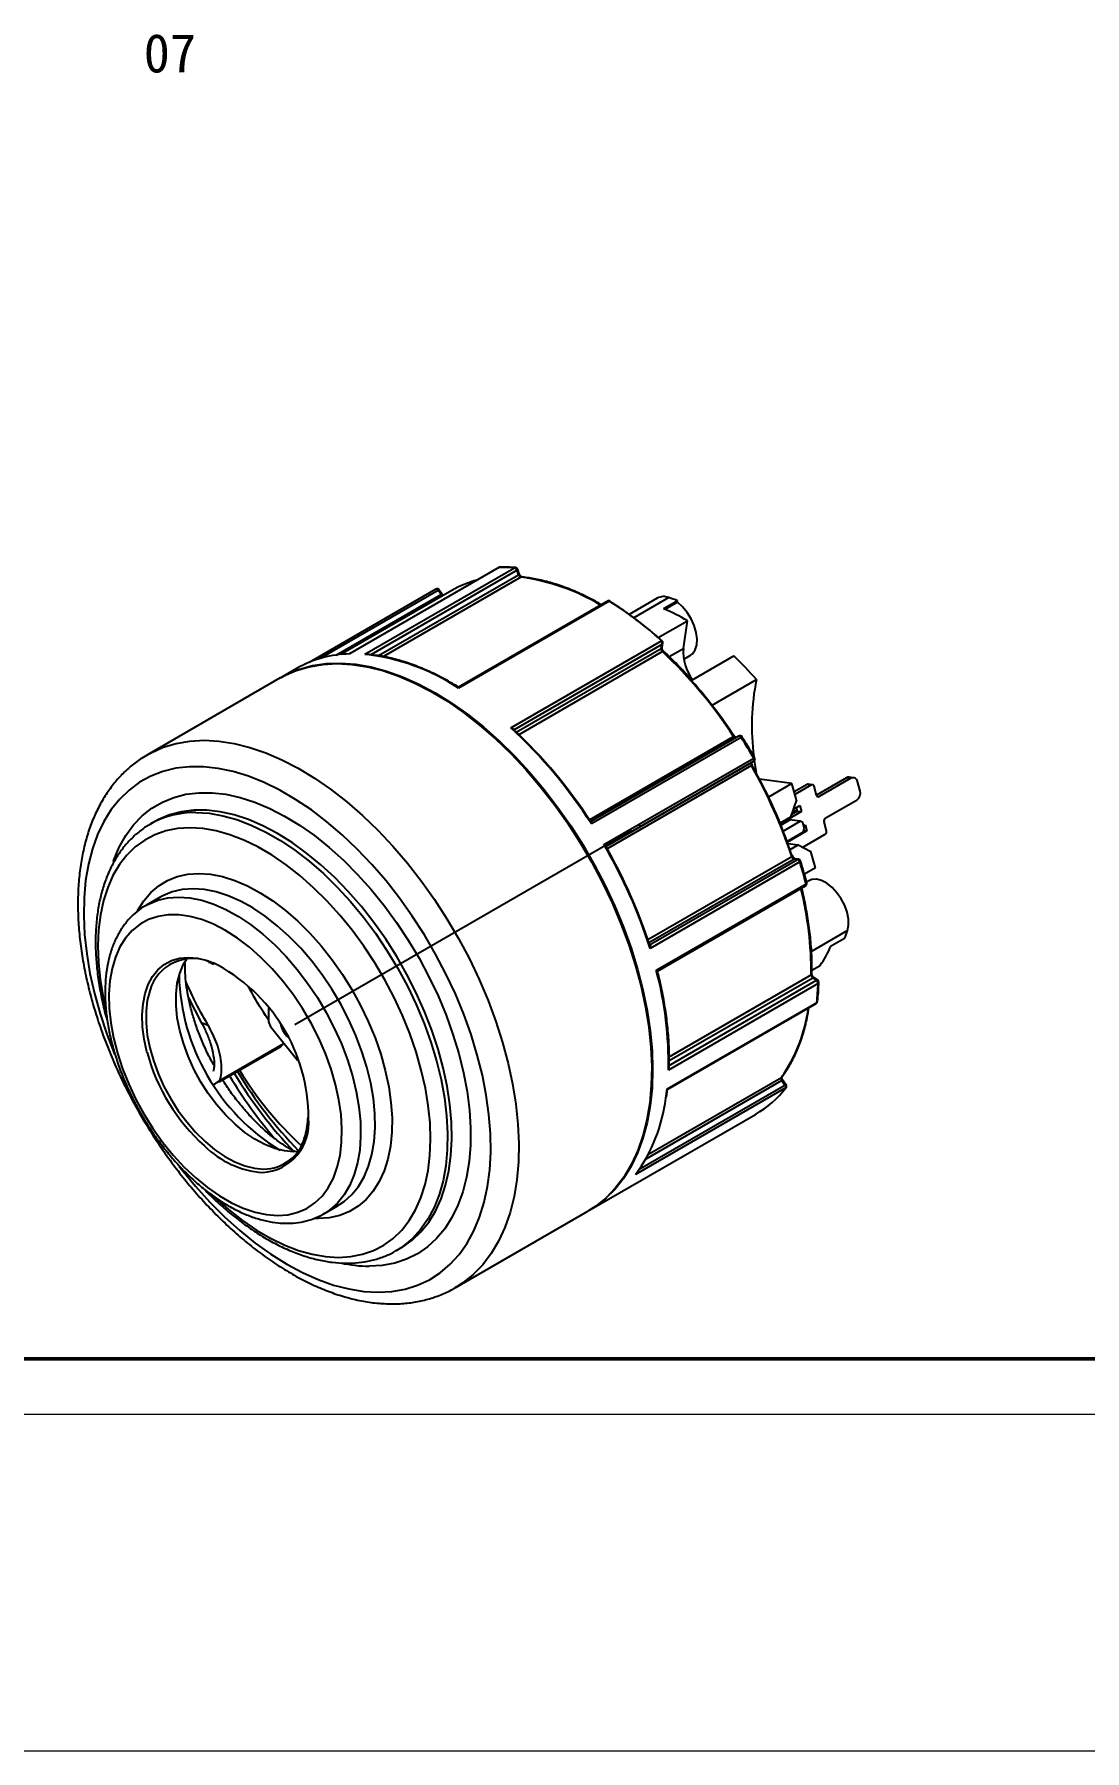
# Model space of a CAD drawing. Header units: millimetres. Extents: x 2517 to 4431, y 863 to 2540.
# Drawn here: x 3206.5 to 3254.1, y 1541.1 to 1618.9 of the extents above; entities that cross this region are included whole.
import ezdxf

# ---------------------------------------------------------------- set-up
doc = ezdxf.new("R2010")
doc.units = ezdxf.units.MM
for name, color, linetype, lineweight in [('实线', 7, 'Continuous', 25), ('尺寸标注', 2, 'Continuous', 9), ('引导线', 6, 'Continuous', 9), ('粗实线', 9, 'Continuous', 50)]:
    doc.layers.add(name, color=color, linetype=linetype, lineweight=lineweight)
doc.styles.get("Standard").update_dxf_attribs({"font": 'simfang.ttf'})

msp = doc.modelspace()

# ---------------------------------------------------------------- linework, layer by layer
at = {"layer": '实线'}
for p, q in [((3227.541, 1594.7631), (3220.7528, 1590.8444)), ((3227.5206, 1594.7575), (3220.7571, 1590.8531)), ((3221.4477, 1590.8269), (3228.236, 1594.7456)), ((3228.3461, 1594.6343), (3221.7212, 1590.8098)), ((3222.0619, 1590.765), (3228.4138, 1594.4319)), ((3228.5225, 1594.3207), (3222.2862, 1590.7206)), ((3228.4138, 1594.4319), (3228.3461, 1594.6343)), ((3228.451, 1594.4718), (3228.3834, 1594.6743)), ((3224.6644, 1593.7778), (3218.9206, 1590.4619)), ((3224.7772, 1593.7201), (3219.4556, 1590.6481)), ((3220.1479, 1590.7932), (3224.9, 1593.5366)), ((3225.3908, 1593.7229), (3220.36, 1590.8187)), ((3224.9, 1593.5366), (3224.7772, 1593.7201)), ((3224.947, 1593.5571), (3224.8242, 1593.7406)), ((3234.7027, 1593.3704), (3233.4339, 1592.638)), ((3235.2334, 1593.3962), (3233.6479, 1592.481)), ((3232.4504, 1593.236), (3225.6985, 1589.3382)), ((3232.5306, 1593.2382), (3225.7002, 1589.2951)), ((3235.6283, 1593.251), (3234.9919, 1592.8836)), ((3235.6185, 1593.1853), (3235.0529, 1592.8588)), ((3235.6185, 1593.1853), (3235.6283, 1593.251)), ((3234.7514, 1591.582), (3236.0784, 1592.3481)), ((3235.8919, 1591.0962), (3236.0784, 1592.3481)), ((3228.0672, 1587.4958), (3234.8975, 1591.4388)), ((3234.9159, 1591.2701), (3228.2118, 1587.3999)), ((3228.314, 1587.2936), (3234.8889, 1591.0892)), ((3234.8889, 1591.0892), (3234.9159, 1591.2701)), ((3234.9299, 1591.4379), (3234.9188, 1591.45)), ((3234.9238, 1591.1352), (3234.955, 1591.3446)), ((3235.2442, 1590.7223), (3235.8919, 1591.0962)), ((3218.3776, 1590.1939), (3217.6564, 1589.7775)), ((3234.9478, 1590.9463), (3228.4305, 1587.1839)), ((3235.9093, 1590.603), (3236.2025, 1590.7723)), ((3236.2684, 1589.6555), (3238.1736, 1590.7553)), ((3217.6139, 1589.753), (3211.5894, 1586.2751)), ((3237.187, 1588.5181), (3239.1986, 1589.6793)), ((3231.6313, 1583.324), (3238.1688, 1587.098)), ((3238.3935, 1587.115), (3231.6893, 1583.2448)), ((3238.5082, 1587.0542), (3231.72, 1583.1355)), ((3211.5894, 1586.2751), (3211.6118, 1586.288)), ((3232.2884, 1582.207), (3239.0767, 1586.1258)), ((3239.0796, 1585.9883), (3232.3761, 1582.1185)), ((3232.3786, 1582.1084), (3238.9737, 1585.9157)), ((3238.9756, 1585.7801), (3232.4373, 1582.0056)), ((3238.9737, 1585.9157), (3239.0796, 1585.9883)), ((3238.9737, 1585.9157), (3238.979, 1585.919)), ((3238.979, 1585.919), (3239.0848, 1585.9916)), ((3239.0796, 1585.9883), (3239.0848, 1585.9916)), ((3240.8106, 1584.9694), (3239.3444, 1585.1658)), ((3240.8106, 1584.9694), (3239.7506, 1584.3574)), ((3241.0158, 1584.2334), (3240.8106, 1584.9694)), ((3241.5032, 1584.9304), (3240.916, 1584.5914)), ((3241.7013, 1584.9039), (3240.9498, 1584.4701)), ((3241.7013, 1584.9039), (3241.5032, 1584.9304)), ((3241.7476, 1584.9138), (3241.5496, 1584.9403)), ((3241.9306, 1584.435), (3241.8165, 1584.8438)), ((3243.2903, 1585.2342), (3241.9271, 1584.4473)), ((3243.4883, 1585.2076), (3242.0458, 1584.3749)), ((3243.4883, 1585.2076), (3243.2903, 1585.2342)), ((3243.6042, 1585.2324), (3243.4061, 1585.2589)), ((3243.8981, 1584.6214), (3243.7765, 1585.0575)), ((3241.0158, 1584.2334), (3240.7436, 1583.4433)), ((3240.8618, 1583.7863), (3241.1745, 1583.9668)), ((3241.1745, 1583.9668), (3241.2505, 1583.6943)), ((3241.9574, 1584.3868), (3242.0458, 1584.3749)), ((3242.3195, 1583.3936), (3243.762, 1584.2264)), ((3211.9236, 1583.2465), (3211.7251, 1583.1319)), ((3240.7436, 1583.4433), (3240.2753, 1583.1729)), ((3241.2505, 1583.6943), (3240.289, 1583.1392)), ((3240.3098, 1583.0879), (3240.7142, 1583.3213)), ((3240.4187, 1582.8127), (3241.1895, 1583.2576)), ((3241.1895, 1583.2576), (3240.7142, 1583.3213)), ((3241.0525, 1583.7208), (3240.7863, 1583.5671)), ((3240.799, 1583.6039), (3240.8007, 1583.6036)), ((3240.8007, 1583.6036), (3241.0129, 1583.7261)), ((3240.8075, 1583.5794), (3240.8007, 1583.6036)), ((3240.8486, 1583.7481), (3241.0129, 1583.7261)), ((3241.0103, 1583.872), (3241.0525, 1583.7208)), ((3241.0196, 1583.7018), (3241.0129, 1583.7261)), ((3241.0525, 1583.7208), (3241.2505, 1583.6943)), ((3241.3047, 1583.1976), (3241.1895, 1583.2576)), ((3241.3808, 1582.925), (3241.3047, 1583.1976)), ((3242.3791, 1582.8267), (3242.2651, 1583.2356)), ((3233.5343, 1582.836), (3218.271, 1574.0247)), ((3241.3263, 1582.767), (3240.5942, 1582.3444)), ((3241.4938, 1582.822), (3240.6066, 1582.3099)), ((3241.3042, 1582.0796), (3242.3246, 1582.6687)), ((3241.3263, 1582.767), (3241.3808, 1582.925)), ((3241.3451, 1583.0527), (3241.4178, 1583.0946)), ((3241.3518, 1582.841), (3241.4938, 1582.822)), ((3241.4178, 1583.0946), (3241.4938, 1582.822)), ((3234.2754, 1577.892), (3240.8033, 1581.6604)), ((3240.6274, 1582.2519), (3241.0933, 1582.1895)), ((3240.7235, 1581.9759), (3241.0933, 1582.1895)), ((3241.0933, 1582.1895), (3241.6696, 1581.8892)), ((3241.8749, 1581.1533), (3241.6696, 1581.8892)), ((3240.9114, 1581.548), (3234.3236, 1577.7449)), ((3234.3539, 1577.6605), (3241.0573, 1581.5303)), ((3241.1661, 1581.4159), (3234.3779, 1577.4972)), ((3241.0573, 1581.5303), (3240.9114, 1581.548)), ((3241.1029, 1581.5403), (3240.957, 1581.558)), ((3241.8749, 1581.1533), (3241.3775, 1580.8661)), ((3234.6609, 1576.5065), (3241.4491, 1580.4252)), ((3234.7166, 1576.4601), (3241.429, 1580.3351)), ((3241.5765, 1580.5632), (3241.4755, 1580.5049)), ((3212.1727, 1579.8224), (3211.5169, 1579.4438)), ((3243.3348, 1578.302), (3241.6932, 1577.3544)), ((3243.1994, 1577.9439), (3242.563, 1577.5765)), ((3234.7183, 1576.4587), (3234.7169, 1576.4645)), ((3235.2471, 1572.5818), (3241.6843, 1576.2979)), ((3241.7196, 1576.5052), (3242.0885, 1576.7181)), ((3241.9971, 1575.9021), (3235.2089, 1571.9834)), ((3235.2154, 1572.1789), (3241.9189, 1576.0487)), ((3241.7625, 1576.1531), (3235.2506, 1572.3938)), ((3241.9189, 1576.0487), (3241.7625, 1576.1531)), ((3241.9789, 1576.0547), (3241.8225, 1576.159)), ((3213.4537, 1575.2516), (3214.0325, 1574.1339)), ((3217.0957, 1574.1394), (3217.0993, 1574.7899)), ((3235.1492, 1571.131), (3241.9374, 1575.0498)), ((3235.1772, 1571.1174), (3241.9131, 1575.0059)), ((3214.0325, 1574.1339), (3214.3431, 1574.0139)), ((3218.3902, 1572.4107), (3217.1739, 1573.9356)), ((3214.8756, 1571.508), (3217.7751, 1573.1819)), ((3217.6313, 1573.0496), (3217.7771, 1573.1794)), ((3214.8451, 1571.4412), (3217.6313, 1573.0496)), ((3234.3055, 1568.1633), (3240.3316, 1571.6422)), ((3240.5585, 1571.2823), (3240.3978, 1571.5254)), ((3240.5456, 1571.1876), (3233.7152, 1567.2445)), ((3233.9087, 1567.5057), (3240.4849, 1571.3021)), ((3240.3511, 1571.5045), (3234.1868, 1567.9459)), ((3235.0948, 1570.7068), (3235.1492, 1571.131)), ((3235.1265, 1570.7558), (3235.1753, 1571.1185)), ((3240.4849, 1571.3021), (3240.3511, 1571.5045)), ((3231.6052, 1565.6147), (3239.1571, 1569.9743)), ((3219.5862, 1565.4657), (3220.2421, 1565.8444)), ((3219.6341, 1565.4941), (3219.5862, 1565.4657)), ((3220.2421, 1565.8444), (3220.3054, 1565.8821)), ((3225.5383, 1562.1123), (3231.5628, 1565.5902)), ((3231.6052, 1565.6147), (3231.584, 1565.6025)), ((3219.3294, 1565.2549), (3219.1881, 1565.2577)), ((3222.8842, 1563.8017), (3223.0827, 1563.9163)), ((3222.9071, 1563.815), (3222.8842, 1563.8017)), ((3223.0827, 1563.9163), (3223.1064, 1563.9301)), ((3225.5837, 1562.1389), (3225.5383, 1562.1123))]:
    msp.add_line(p, q, dxfattribs=at)
at = {"layer": '实线', "flags": 128}
for points in [[(3227.541, 1594.7631), (3227.5275, 1594.7607), (3227.5206, 1594.7575)], [(3228.3461, 1594.6343), (3228.3612, 1594.6439), (3228.3727, 1594.6532), (3228.3803, 1594.6619), (3228.3837, 1594.6695), (3228.3834, 1594.6743)], [(3228.4138, 1594.4319), (3228.4288, 1594.4415), (3228.4404, 1594.4508), (3228.448, 1594.4594), (3228.4513, 1594.4671), (3228.451, 1594.4718)], [(3224.7772, 1593.7201), (3224.7636, 1593.7382), (3224.7485, 1593.7539), (3224.7326, 1593.7666), (3224.7164, 1593.776), (3224.7005, 1593.7817), (3224.6854, 1593.7834), (3224.6718, 1593.7811), (3224.6644, 1593.7778)], [(3236.2025, 1590.7723), (3236.3066, 1590.852), (3236.4265, 1591.024), (3236.4962, 1591.2501), (3236.512, 1591.5185), (3236.4732, 1591.8155), (3236.3817, 1592.1256), (3236.2423, 1592.433), (3236.0622, 1592.7217), (3235.8506, 1592.9768), (3235.6185, 1593.1853)], [(3234.8928, 1591.4436), (3234.9009, 1591.4476), (3234.9082, 1591.4499), (3234.9145, 1591.4504), (3234.9194, 1591.4491), (3234.9215, 1591.4477)], [(3234.8975, 1591.4388), (3234.9064, 1591.4419), (3234.9145, 1591.4434), (3234.9215, 1591.4431), (3234.9272, 1591.4412), (3234.9306, 1591.4385)], [(3217.6139, 1589.753), (3217.7784, 1589.8436), (3218.3307, 1590.0893), (3218.9181, 1590.2657), (3219.5371, 1590.3716), (3220.1844, 1590.4064), (3220.8563, 1590.3701), (3221.5491, 1590.2627), (3222.2589, 1590.085), (3222.9817, 1589.8378), (3223.7135, 1589.5225), (3224.4502, 1589.141), (3225.1876, 1588.6954), (3225.9218, 1588.1881), (3226.6484, 1587.622), (3227.3635, 1587.0002), (3228.0632, 1586.3263), (3228.7433, 1585.6039), (3229.4003, 1584.8373), (3230.0303, 1584.0305), (3230.6299, 1583.1882), (3231.1957, 1582.315), (3231.7246, 1581.4159), (3232.2135, 1580.4958), (3232.6599, 1579.5599), (3233.061, 1578.6135), (3233.4148, 1577.6618), (3233.7193, 1576.7101), (3233.9726, 1575.7638), (3234.1735, 1574.8282), (3234.3208, 1573.9085), (3234.4136, 1573.0099), (3234.4515, 1572.1373), (3234.4343, 1571.2957), (3234.362, 1570.4897), (3234.235, 1569.7239), (3234.0541, 1569.0025), (3233.8202, 1568.3296), (3233.5347, 1567.709), (3233.1992, 1567.1441), (3232.8156, 1566.638), (3232.3859, 1566.1937), (3231.9126, 1565.8135), (3231.5628, 1565.5902)], [(3217.6564, 1589.7775), (3217.9215, 1589.9193), (3218.4806, 1590.1522), (3219.0741, 1590.3154), (3219.6987, 1590.408), (3220.3509, 1590.4295), (3221.027, 1590.3799), (3221.7233, 1590.2593), (3222.4358, 1590.0684), (3223.1606, 1589.8083), (3223.8937, 1589.4805), (3224.6308, 1589.0868), (3225.3679, 1588.6295), (3226.101, 1588.1109), (3226.8258, 1587.5341), (3227.5383, 1586.9023), (3228.2346, 1586.219), (3228.9107, 1585.4881), (3229.5629, 1584.7136), (3230.1875, 1583.8998), (3230.781, 1583.0513), (3231.3401, 1582.1729), (3231.8617, 1581.2695), (3232.3429, 1580.346), (3232.5446, 1579.9273)], [(3235.0047, 1590.9548), (3235.0005, 1590.9577), (3234.9907, 1590.9601), (3234.9784, 1590.959), (3234.9639, 1590.9543), (3234.9478, 1590.9463)], [(3238.5082, 1587.0542), (3238.4949, 1587.0726), (3238.4801, 1587.0887), (3238.4642, 1587.102), (3238.448, 1587.112), (3238.432, 1587.1182), (3238.4168, 1587.1206), (3238.4029, 1587.1189), (3238.3935, 1587.115)], [(3211.6118, 1586.288), (3211.7539, 1586.3657), (3212.3062, 1586.6114), (3212.8935, 1586.7878), (3213.5126, 1586.8937), (3214.1598, 1586.9285), (3214.8318, 1586.8922), (3215.5245, 1586.7848), (3216.2343, 1586.6071), (3216.9571, 1586.3599), (3217.6889, 1586.0446), (3218.4256, 1585.6631), (3219.1631, 1585.2175), (3219.8972, 1584.7102), (3220.6239, 1584.1441), (3221.339, 1583.5223), (3222.0386, 1582.8484), (3222.7188, 1582.126), (3223.3757, 1581.3594), (3224.0058, 1580.5526), (3224.6054, 1579.7103), (3225.1712, 1578.8371), (3225.7, 1577.938), (3226.189, 1577.0179), (3226.6353, 1576.082), (3227.0365, 1575.1356), (3227.3903, 1574.1839), (3227.6947, 1573.2322), (3227.9481, 1572.2859), (3228.149, 1571.3503), (3228.2962, 1570.4306), (3228.3891, 1569.532), (3228.427, 1568.6594), (3228.4097, 1567.8178), (3228.3374, 1567.0118), (3228.2105, 1566.246), (3228.0295, 1565.5246), (3227.7957, 1564.8517), (3227.5102, 1564.2311), (3227.1747, 1563.6662), (3226.791, 1563.1601), (3226.3613, 1562.7158), (3225.888, 1562.3356), (3225.5837, 1562.1389)], [(3222.0473, 1561.9131), (3222.6747, 1561.9482), (3223.2737, 1562.0548), (3223.8404, 1562.2321), (3224.3716, 1562.4792), (3224.8641, 1562.7945), (3225.3148, 1563.1762), (3225.7211, 1563.6219), (3226.0805, 1564.1289), (3226.3909, 1564.6944), (3226.6504, 1565.3147), (3226.8574, 1565.9862), (3227.0108, 1566.7049), (3227.1095, 1567.4664), (3227.1529, 1568.2661), (3227.1409, 1569.0993), (3227.0735, 1569.9609), (3226.9511, 1570.8458), (3226.7744, 1571.7485), (3226.5445, 1572.6638), (3226.2628, 1573.5861), (3225.9309, 1574.5098), (3225.5509, 1575.4294), (3225.1251, 1576.3394), (3224.656, 1577.2343), (3224.1464, 1578.1086), (3223.5994, 1578.9572), (3223.0183, 1579.775), (3222.4066, 1580.5569), (3221.7679, 1581.2984), (3221.1061, 1581.995), (3220.4253, 1582.6424), (3219.7294, 1583.2368), (3219.0226, 1583.7746), (3218.3093, 1584.2526), (3217.5937, 1584.6679), (3216.8801, 1585.0179), (3216.1728, 1585.3007), (3215.476, 1585.5145), (3214.794, 1585.6579), (3214.1308, 1585.7302), (3213.4905, 1585.7309), (3212.8769, 1585.6601), (3212.2936, 1585.518), (3211.7442, 1585.3056), (3211.232, 1585.0242), (3210.76, 1584.6755), (3210.3312, 1584.2615), (3209.948, 1583.7847), (3209.6129, 1583.2481), (3209.3277, 1582.6548), (3209.0943, 1582.0084), (3208.914, 1581.3128), (3208.7879, 1580.5721), (3208.7167, 1579.7909), (3208.701, 1578.9738), (3208.7407, 1578.1258), (3208.8357, 1577.2519), (3208.9854, 1576.3574), (3209.1888, 1575.4477), (3209.4448, 1574.5282), (3209.7519, 1573.6045), (3210.0989, 1572.7043)], [(3238.9737, 1585.9157), (3238.9641, 1585.9065), (3238.957, 1585.894), (3238.9528, 1585.8786), (3238.9515, 1585.8609), (3238.9533, 1585.8415), (3238.958, 1585.821), (3238.9655, 1585.8004), (3238.9756, 1585.7801)], [(3239.0796, 1585.9883), (3239.0894, 1585.9976), (3239.0965, 1586.0103), (3239.1007, 1586.026), (3239.1018, 1586.044), (3239.0999, 1586.0638), (3239.0949, 1586.0845), (3239.087, 1586.1054), (3239.0767, 1586.1258)], [(3239.1032, 1586.0071), (3239.1555, 1585.6435), (3239.1849, 1585.4632)], [(3210.0431, 1581.4299), (3210.0681, 1581.5004), (3210.3157, 1582.0868), (3210.6139, 1582.6182), (3210.9608, 1583.0911), (3211.354, 1583.5024), (3211.7911, 1583.8492), (3212.2689, 1584.1294), (3212.7844, 1584.341), (3213.3341, 1584.4826), (3213.9144, 1584.5533), (3214.5214, 1584.5526), (3215.1511, 1584.4806), (3215.7992, 1584.3376), (3216.4615, 1584.1247), (3217.1336, 1583.8433), (3217.8109, 1583.4952), (3218.489, 1583.0827), (3219.1634, 1582.6087), (3219.8296, 1582.0762), (3220.4831, 1581.4888), (3221.1196, 1580.8504), (3221.7348, 1580.1652), (3222.3247, 1579.4379), (3222.8854, 1578.6733), (3223.413, 1577.8763), (3223.9042, 1577.0525), (3224.3555, 1576.2071), (3224.7641, 1575.3459), (3225.1272, 1574.4747), (3225.4424, 1573.599), (3225.7076, 1572.7249), (3225.921, 1571.8582), (3226.0812, 1571.0045), (3226.1871, 1570.1696), (3226.2381, 1569.3591), (3226.2337, 1568.5782), (3226.1741, 1567.8323), (3226.0596, 1567.1263), (3225.891, 1566.4649), (3225.6694, 1565.8524), (3225.3963, 1565.2931), (3225.0735, 1564.7905), (3224.7031, 1564.348), (3224.2876, 1563.9687), (3223.8298, 1563.6549), (3223.3327, 1563.4088), (3222.7997, 1563.232), (3222.2342, 1563.1258), (3221.64, 1563.0907), (3221.64, 1563.0907)], [(3223.1064, 1563.9301), (3223.1526, 1563.9576), (3223.5938, 1564.2711), (3223.9923, 1564.6499), (3224.3453, 1565.0914), (3224.6503, 1565.5924), (3224.9052, 1566.1494), (3225.1081, 1566.7585), (3225.2577, 1567.4156), (3225.3529, 1568.1158), (3225.3931, 1568.8544), (3225.3779, 1569.6262), (3225.3074, 1570.4257), (3225.1823, 1571.2473), (3225.0033, 1572.0853), (3224.7716, 1572.9338), (3224.489, 1573.7869), (3224.1574, 1574.6385), (3223.7791, 1575.4827), (3223.3568, 1576.3135), (3222.8934, 1577.1252), (3222.3922, 1577.9121), (3221.8567, 1578.6685), (3221.2907, 1579.3893), (3220.6981, 1580.0693), (3220.0831, 1580.7038), (3219.45, 1581.2884), (3218.8033, 1581.8189), (3218.1474, 1582.2917), (3217.487, 1582.7033), (3216.8268, 1583.0509), (3216.1713, 1583.3322), (3215.5251, 1583.545), (3214.8928, 1583.6879), (3214.2788, 1583.76), (3213.6874, 1583.7607), (3213.1228, 1583.6899), (3212.5889, 1583.5483), (3212.0895, 1583.3367), (3211.9236, 1583.2465)], [(3213.7815, 1583.6547), (3214.3847, 1583.6183), (3215.0084, 1583.5107), (3215.6482, 1583.3327), (3216.2997, 1583.0854), (3216.9581, 1582.7707), (3217.619, 1582.3907), (3218.2777, 1581.9482), (3218.9296, 1581.4461), (3219.5701, 1580.8881), (3220.1947, 1580.278), (3220.799, 1579.6201), (3221.3788, 1578.9191), (3221.93, 1578.1798), (3222.4488, 1577.4075), (3222.9315, 1576.6076), (3223.3748, 1575.7856), (3223.7754, 1574.9473), (3224.1307, 1574.0987), (3224.4381, 1573.2456), (3224.6954, 1572.3941), (3224.901, 1571.5501), (3225.0532, 1570.7195), (3225.1511, 1569.9082), (3225.1939, 1569.1219), (3225.1814, 1568.3661), (3225.1137, 1567.646), (3224.9912, 1566.9668), (3224.8147, 1566.3331), (3224.5856, 1565.7495), (3224.3054, 1565.22), (3223.9762, 1564.7484), (3223.6001, 1564.3379), (3223.1798, 1563.9915), (3222.9071, 1563.815)], [(3213.5202, 1582.9609), (3212.9601, 1582.9264), (3212.4283, 1582.8221), (3211.9286, 1582.6486), (3211.4647, 1582.4073), (3211.0398, 1582.0997), (3210.657, 1581.7283), (3210.3192, 1581.2956), (3210.0286, 1580.8047), (3209.7875, 1580.2592), (3209.5975, 1579.6631), (3209.46, 1579.0206), (3209.3761, 1578.3363), (3209.3462, 1577.6152), (3209.3707, 1576.8625), (3209.4493, 1576.0835), (3209.5816, 1575.284), (3209.6851, 1574.8018)], [(3214.5682, 1566.2783), (3214.6486, 1566.2024), (3215.2674, 1565.656), (3215.8978, 1565.1641), (3216.5353, 1564.7303), (3217.1754, 1564.3577), (3217.8134, 1564.049), (3218.4447, 1563.8064), (3219.0648, 1563.6317), (3219.6692, 1563.5261), (3220.2535, 1563.4904), (3220.8136, 1563.5248), (3221.3454, 1563.6291), (3221.8451, 1563.8026), (3222.3091, 1564.044), (3222.7339, 1564.3515), (3223.1167, 1564.723), (3223.4546, 1565.1557), (3223.7451, 1565.6465), (3223.9863, 1566.192), (3224.1763, 1566.7882), (3224.3137, 1567.4307), (3224.3977, 1568.115), (3224.4275, 1568.8361), (3224.403, 1569.5888), (3224.3244, 1570.3677), (3224.1922, 1571.1673), (3224.0073, 1571.9816), (3223.7711, 1572.8049), (3223.4854, 1573.6313), (3223.152, 1574.4547), (3222.7736, 1575.2693), (3222.3527, 1576.0691), (3221.8925, 1576.8485), (3221.3962, 1577.6017), (3220.8674, 1578.3235), (3220.3099, 1579.0085), (3219.7277, 1579.6518), (3219.1251, 1580.2488), (3218.5064, 1580.7953), (3217.876, 1581.2871), (3217.2384, 1581.721), (3216.5984, 1582.0935), (3215.9604, 1582.4023), (3215.329, 1582.6448), (3214.709, 1582.8196), (3214.1046, 1582.9252), (3213.5202, 1582.9609), (3213.5202, 1582.9609)], [(3240.8033, 1581.6604), (3240.8183, 1581.67), (3240.8299, 1581.6794), (3240.8374, 1581.6882), (3240.8407, 1581.696), (3240.8404, 1581.7008)], [(3240.8404, 1581.7008), (3240.8396, 1581.7026), (3240.8341, 1581.7077), (3240.8245, 1581.7111), (3240.8111, 1581.7127)], [(3211.1159, 1579.1613), (3211.1493, 1579.225), (3211.4202, 1579.6562), (3211.7382, 1580.0277), (3212.1004, 1580.3363), (3212.5036, 1580.5792), (3212.9442, 1580.7541), (3213.4181, 1580.8594), (3213.921, 1580.8942), (3214.4485, 1580.8583), (3214.9956, 1580.7518), (3215.5575, 1580.5758), (3216.1291, 1580.3319), (3216.7051, 1580.0222), (3217.2805, 1579.6496), (3217.8499, 1579.2175), (3218.4082, 1578.7298), (3218.9503, 1578.1908), (3219.4715, 1577.6055), (3219.9668, 1576.9792), (3220.4319, 1576.3175), (3220.8625, 1575.6264), (3221.2547, 1574.9123), (3221.605, 1574.1815), (3221.9102, 1573.4406), (3222.1675, 1572.6965), (3222.3747, 1571.9558), (3222.5298, 1571.2252), (3222.6314, 1570.5113), (3222.6786, 1569.8207), (3222.671, 1569.1595), (3222.6086, 1568.5338), (3222.4921, 1567.9492), (3222.3224, 1567.4111), (3222.1012, 1566.9242), (3221.8303, 1566.493), (3221.5123, 1566.1214), (3221.1501, 1565.8128), (3220.7468, 1565.57), (3220.3063, 1565.3951), (3219.8324, 1565.2898), (3219.3294, 1565.2549), (3219.3294, 1565.2549)], [(3241.203, 1581.457), (3241.2034, 1581.4521), (3241.2002, 1581.444), (3241.1927, 1581.4351), (3241.1812, 1581.4256), (3241.1661, 1581.4159)], [(3220.3054, 1565.8821), (3220.5152, 1566.025), (3220.8612, 1566.3336), (3221.1625, 1566.7048), (3221.416, 1567.135), (3221.6194, 1567.6201), (3221.7707, 1568.1554), (3221.8684, 1568.7358), (3221.9115, 1569.3556), (3221.8998, 1570.0089), (3221.8332, 1570.6894), (3221.7124, 1571.3906), (3221.5386, 1572.1056), (3221.3135, 1572.8277), (3221.0392, 1573.5498), (3220.7183, 1574.265), (3220.3541, 1574.9665), (3219.9498, 1575.6474), (3219.5096, 1576.3012), (3219.0375, 1576.9216), (3218.5382, 1577.5026), (3218.0165, 1578.0386), (3217.4773, 1578.5246), (3216.9259, 1578.9557), (3216.3675, 1579.3278), (3215.8077, 1579.6375), (3215.2516, 1579.8815), (3214.7048, 1580.0577), (3214.1725, 1580.1644), (3213.6597, 1580.2004), (3213.1715, 1580.1655), (3212.7125, 1580.06), (3212.2872, 1579.8848), (3212.1727, 1579.8224)], [(3241.4491, 1580.4252), (3241.4641, 1580.4351), (3241.4755, 1580.445), (3241.4828, 1580.4548), (3241.4857, 1580.4639), (3241.4852, 1580.469)], [(3243.3348, 1578.302), (3243.383, 1578.5467), (3243.3768, 1578.8284), (3243.3164, 1579.1326), (3243.2049, 1579.4435), (3243.0481, 1579.7452), (3242.854, 1580.0221), (3242.6328, 1580.2599), (3242.3957, 1580.4463), (3242.1551, 1580.5718), (3241.9233, 1580.6297), (3241.7124, 1580.6173), (3241.5765, 1580.5632)], [(3211.5346, 1579.4539), (3211.6314, 1579.5062), (3212.0567, 1579.6813), (3212.5157, 1579.7869), (3213.0039, 1579.8218), (3213.5166, 1579.7858), (3214.049, 1579.6791), (3214.5958, 1579.5029), (3215.1518, 1579.2588), (3215.7117, 1578.9492), (3216.27, 1578.5771), (3216.8214, 1578.1459), (3217.3606, 1577.66), (3217.8824, 1577.124), (3218.3817, 1576.5429), (3218.8537, 1575.9225), (3219.294, 1575.2687), (3219.6982, 1574.5878), (3220.0625, 1573.8864), (3220.3833, 1573.1712), (3220.6576, 1572.4491), (3220.8827, 1571.727), (3221.0565, 1571.0119), (3221.1773, 1570.3108), (3221.2439, 1569.6303), (3221.2557, 1568.9769), (3221.2125, 1568.3571), (3221.1148, 1567.7768), (3220.9636, 1567.2415), (3220.7602, 1566.7564), (3220.5066, 1566.3261), (3220.2054, 1565.9549), (3219.8593, 1565.6463), (3219.6341, 1565.4941)], [(3232.5446, 1579.9273), (3232.7809, 1579.4078), (3233.1734, 1578.4599), (3233.5181, 1577.5078), (3233.8131, 1576.5568), (3234.0567, 1575.6121), (3234.2476, 1574.6791), (3234.3848, 1573.763), (3234.4674, 1572.8688), (3234.4949, 1572.0017), (3234.4674, 1571.1663), (3234.3848, 1570.3676), (3234.2476, 1569.6097), (3234.0567, 1568.8972), (3233.8131, 1568.2338), (3233.5181, 1567.6233), (3233.1734, 1567.0692), (3232.7809, 1566.5745), (3232.3429, 1566.142), (3231.8617, 1565.7741), (3231.6052, 1565.6147)], [(3217.4855, 1565.3905), (3217.959, 1565.4261), (3218.4025, 1565.5337), (3218.8112, 1565.7119), (3219.1809, 1565.9591), (3219.5076, 1566.2725), (3219.7879, 1566.6489), (3220.0188, 1567.0842), (3220.1978, 1567.5738), (3220.3231, 1568.1126), (3220.3933, 1568.6948), (3220.4077, 1569.3143), (3220.3661, 1569.9644), (3220.269, 1570.6384), (3220.1174, 1571.329), (3219.9129, 1572.029), (3219.6576, 1572.7309), (3219.3543, 1573.4272), (3219.0063, 1574.1107), (3218.6171, 1574.774), (3218.1909, 1575.4101), (3217.7322, 1576.0123), (3217.2459, 1576.5742), (3216.7372, 1577.0898), (3216.2114, 1577.5537), (3215.6741, 1577.961), (3215.131, 1578.3073), (3214.5879, 1578.5889), (3214.0505, 1578.8029), (3213.5245, 1578.9471), (3213.0155, 1579.0198), (3212.5288, 1579.0204), (3212.0698, 1578.9487), (3211.6431, 1578.8056), (3211.2534, 1578.5926), (3210.9047, 1578.312), (3210.6008, 1577.9666), (3210.3449, 1577.5603), (3210.1396, 1577.0972), (3209.9873, 1576.5823), (3209.8894, 1576.021), (3209.847, 1575.4194), (3209.8607, 1574.7837), (3209.9301, 1574.1208), (3210.0547, 1573.4376), (3210.233, 1572.7414), (3210.4632, 1572.0395), (3210.7428, 1571.3395), (3211.0689, 1570.6487), (3211.438, 1569.9744), (3211.8463, 1569.3238), (3212.2893, 1568.7038), (3212.7624, 1568.121), (3213.2605, 1567.5815), (3213.7785, 1567.0911), (3214.3107, 1566.655), (3214.8517, 1566.2777), (3215.3955, 1565.9633), (3215.9365, 1565.7151), (3216.4689, 1565.5358), (3216.9871, 1565.4272), (3217.4855, 1565.3905)], [(3211.5767, 1572.7758), (3211.57, 1572.8012), (3211.4433, 1573.3801), (3211.3703, 1573.942), (3211.3521, 1574.4786), (3211.389, 1574.9822), (3211.4804, 1575.4453), (3211.6249, 1575.8612), (3211.8205, 1576.2239), (3212.0644, 1576.528), (3212.3529, 1576.7692), (3212.6819, 1576.9439), (3213.0465, 1577.0496), (3213.4415, 1577.0847), (3213.861, 1577.0487), (3214.299, 1576.9421), (3214.5668, 1576.8454)], [(3218.4109, 1568.2855), (3218.2177, 1568.2773), (3217.7994, 1568.3139), (3217.3624, 1568.4221), (3216.9133, 1568.6004), (3216.4591, 1568.846), (3216.0066, 1569.1553), (3215.5625, 1569.5235), (3215.1338, 1569.945), (3214.7268, 1570.4135), (3214.3478, 1570.9218), (3214.0024, 1571.4623), (3213.696, 1572.0267), (3213.4331, 1572.6066), (3213.2178, 1573.193), (3213.0533, 1573.7772), (3212.9421, 1574.3502), (3212.8859, 1574.9034), (3212.8855, 1575.4284), (3212.941, 1575.9172), (3213.0515, 1576.3625), (3213.2153, 1576.7574), (3213.371, 1577.0159)], [(3211.7069, 1575.6178), (3211.6938, 1575.5787), (3211.5833, 1575.1335), (3211.5279, 1574.6447), (3211.5282, 1574.1197), (3211.5844, 1573.5665), (3211.6956, 1572.9934), (3211.8602, 1572.4093), (3212.0755, 1571.8228), (3212.3384, 1571.243), (3212.6448, 1570.6785), (3212.9901, 1570.1381), (3213.3692, 1569.6297), (3213.7762, 1569.1612), (3214.2049, 1568.7397), (3214.6489, 1568.3715), (3215.1015, 1568.0623), (3215.5557, 1567.8167), (3216.0047, 1567.6384), (3216.4417, 1567.5301), (3216.8601, 1567.4935)], [(3240.3316, 1571.6422), (3240.3468, 1571.6535), (3240.3554, 1571.6633)], [(3240.5543, 1571.1938), (3240.5507, 1571.1899), (3240.5431, 1571.1842)], [(3240.5456, 1571.1876), (3240.5536, 1571.1938), (3240.5594, 1571.2008)], [(3213.0345, 1567.6164), (3213.1388, 1567.4819), (3213.7645, 1566.7196), (3214.4152, 1566.0001), (3215.087, 1565.3276), (3215.7759, 1564.7062), (3216.4778, 1564.1397), (3217.1883, 1563.6314), (3217.9033, 1563.1844), (3218.6185, 1562.8015), (3219.3295, 1562.4848), (3220.032, 1562.2364), (3220.7219, 1562.0576), (3221.395, 1561.9496), (3222.0473, 1561.9131)]]:
    msp.add_lwpolyline(points, dxfattribs=at)
at = {"layer": '实线'}
for centre, radius, start, end in [((3227.6888, 1589.728), 4.6087, 104.444408, 119.908575), ((3227.5806, 1594.6536), 0.12, 91.795034, 119.997312), ((3227.5793, 1594.6984), 0.0752, 91.894667, 120.576994), ((3227.7308, 1588.4852), 6.2808, 85.386655, 91.731522), ((3228.2738, 1594.6825), 0.0736, 85.860388, 120.893549), ((3228.1952, 1594.5952), 0.1559, 14.554535, 74.845689), ((3228.2695, 1594.6363), 0.12, 18.478448, 85.450212), ((3228.566, 1594.472), 0.1574, 194.764624, 253.955919), ((3228.5601, 1594.258), 0.0731, 84.579795, 120.997503), ((3227.3192, 1585.0815), 9.3173, 58.854929, 82.579791), ((3224.7244, 1593.6738), 0.12, 33.795284, 119.997312), ((3224.8367, 1593.6476), 0.0939, 97.707088, 129.379634), ((3224.9609, 1593.4616), 0.0966, 98.30068, 129.039372), ((3225.0257, 1593.6128), 0.1469, 211.22736, 246.404857), ((3234.9957, 1592.8141), 0.6288, 67.788715, 117.782479), ((3233.0208, 1586.771), 6.9849, 68.080594, 71.532333), ((3232.5478, 1593.2205), 0.0247, 72.055905, 134.285329), ((3232.5535, 1593.2119), 0.029, 64.304449, 126.920248), ((3223.9066, 1579.4374), 16.2741, 47.539933, 57.977026), ((3232.5487, 1593.2155), 0.0286, 352.174672, 52.387235), ((3223.9845, 1579.473), 16.2043, 47.539981, 57.976962), ((3231.8621, 1585.1646), 8.3294, 59.589333, 67.928772), ((3235.0676, 1591.0792), 0.179, 176.790603, 227.961946), ((3234.8599, 1591.1475), 0.0651, 296.506852, 349.18243), ((3234.915, 1591.4266), 0.0196, 337.088232, 37.326241), ((3237.9838, 1590.9421), 2.0975, 175.785678, 216.88644), ((3220.8391, 1585.8676), 4.9775, 90.993967, 119.638933), ((3220.3695, 1581.1647), 9.7221, 56.749141, 83.632538), ((3220.3467, 1575.453), 21.2892, 33.160758, 46.69812), ((3228.1069, 1580.1396), 14.6298, 40.698302, 46.520808), ((3219.7987, 1575.0063), 22.0208, 33.317886, 41.511879), ((3249.8432, 1587.5724), 10.8511, 168.804159, 187.317917), ((3213.2036, 1571.3337), 21.9577, 32.512174, 47.396484), ((3213.3781, 1571.4347), 21.7842, 32.820161, 47.086343), ((3238.2419, 1586.9983), 0.1237, 102.412304, 126.25736), ((3238.2839, 1587.162), 0.1317, 209.081781, 256.515558), ((3238.4535, 1587.011), 0.12, 32.771036, 119.997312), ((3238.5919, 1586.9365), 0.1444, 105.07585, 125.410845), ((3218.2375, 1574.0061), 24.1072, 30.181558, 32.769178), ((3238.5893, 1586.4802), 0.7996, 298.892217, 302.527091), ((3219.4328, 1574.6449), 22.4926, 18.174018, 29.673891), ((3219.6306, 1574.7595), 22.2926, 18.174026, 29.673896), ((3239.9667, 1584.6151), 1.7534, 118.84708, 120.504343), ((3239.017, 1586.0906), 0.12, 304.423128, 0), ((3239.017, 1586.0906), 0.12, 0, 30.182689), ((3241.5407, 1584.8683), 0.0726, 83.002905, 121.12528), ((3241.7379, 1584.8336), 0.0793, 7.407549, 117.556688), ((3243.384, 1585.0789), 0.1814, 83.001056, 121.126291), ((3243.58, 1585.032), 0.1981, 7.406336, 117.557705), ((3242.0092, 1584.4452), 0.0793, 187.407643, 297.556594), ((3243.5558, 1584.5184), 0.3574, 305.222962, 16.754474), ((3213.7177, 1579.5994), 4.0558, 89.098023, 119.344246), ((3242.402, 1583.2768), 0.143, 125.223809, 196.753544), ((3242.2422, 1582.7855), 0.143, 305.223789, 16.753564), ((3212.2455, 1570.4968), 23.2131, 17.551924, 30.295987), ((3212.4313, 1570.6031), 23.0275, 17.848184, 29.999736), ((3240.9572, 1581.7002), 0.159, 194.505502, 253.288388), ((3240.949, 1581.4856), 0.0728, 83.667562, 121.068523), ((3241.0949, 1581.468), 0.0728, 83.66471, 121.070281), ((3241.0112, 1581.3775), 0.1597, 13.923966, 73.198343), ((3241.0885, 1581.4212), 0.12, 17.371899, 83.092058), ((3221.6654, 1575.3097), 20.4344, 14.497665, 17.386836), ((3226.1401, 1576.4205), 15.5446, 359.547958, 14.116307), ((3241.369, 1580.439), 0.12, 299.997312, 0), ((3241.377, 1580.394), 0.0786, 311.448472, 23.426465), ((3241.369, 1580.439), 0.12, 0, 14.481934), ((3238.3478, 1579.983), 5.2627, 337.203156, 341.372099), ((3213.6298, 1575.0259), 2.0119, 67.783976, 162.892889), ((3238.4712, 1579.278), 4.4314, 324.713289, 337.420727), ((3222.5695, 1576.5061), 9.5499, 181.424983, 238.569643), ((3211.0013, 1569.7999), 7.8964, 359.968968, 63.157707), ((3219.1448, 1572.332), 16.0678, 358.756772, 15.058437), ((3241.6588, 1576.3533), 0.0609, 294.668902, 353.86717), ((3241.8697, 1576.3045), 0.1856, 182.043993, 234.71603), ((3241.797, 1576.1103), 0.0549, 62.36001, 128.934493), ((3241.9534, 1576.006), 0.0549, 62.360145, 128.934413), ((3241.8123, 1575.8977), 0.1849, 1.373815, 54.781374), ((3230.3462, 1576.29), 11.6574, 353.892473, 358.093061), ((3241.9123, 1575.9548), 0.12, 0, 56.293854), ((3241.9712, 1575.9579), 0.0615, 294.932859, 353.374229), ((3241.9123, 1575.9548), 0.12, 358.049979, 0), ((3234.4449, 1575.7476), 7.1769, 325.107982, 352.425734), ((3241.8531, 1575.1098), 0.12, 299.997312, 353.847706), ((3241.8834, 1575.051), 0.054, 303.394346, 358.678118), ((3241.9094, 1575.1071), 0.0638, 295.996625, 350.870558), ((3220.4275, 1575.3006), 3.5283, 199.215535, 202.75963), ((3218.8637, 1574.3668), 1.278, 195.390536, 224.604087), ((3220.0498, 1575.0588), 8.7753, 195.079689, 227.956088), ((3234.1218, 1583.1292), 22.0003, 211.259864, 220.360686), ((3233.2894, 1582.5939), 20.7684, 211.20407, 223.578144), ((3233.2722, 1582.5884), 20.5835, 211.225573, 223.878759), ((3229.5002, 1580.3465), 16.0822, 211.370632, 227.182331), ((3240.4529, 1571.5891), 0.1324, 156.353111, 219.699548), ((3240.4222, 1571.4083), 0.1196, 101.802523, 126.482298), ((3236.7158, 1574.1698), 4.854, 300.194988, 322.043613), ((3227.7871, 1571.6126), 7.3636, 323.615386, 352.933893), ((3216.6715, 1569.5682), 2.2377, 273.628435, 5.832277), ((3217.152, 1571.5674), 4.2459, 225.442169, 265.421638), ((3216.8423, 1569.4477), 1.9542, 270.520469, 344.204219), ((3221.6914, 1569.1112), 6.0206, 257.272728, 269.510798)]:
    msp.add_arc(centre, radius, start, end, dxfattribs=at)
for centre, major_axis, ratio, start_param, end_param in [((3232.4854, 1593.1177), (0.0183, 0.1295), 0.7640673, 6.001684, 6.8223047), ((3234.8321, 1591.3338), (0.0183, 0.1295), 0.7640673, 4.3091118, 5.7581324), ((3234.8321, 1591.3338), (0.1098, 0.0742), 0.7779283, 4.9698278, 6.4188483), ((3215.3867, 1572.1796), (2.0092, 1.4702), 0.1020023, 4.2404849, 4.3813785), ((3240.4315, 1571.2567), (0.1162, -0.0658), 0.5004713, 6.2232468, 7.6722674), ((3240.4315, 1571.2567), (0.1292, 0.0199), 0.3152004, 0.1440725, 1.0967548)]:
    msp.add_ellipse(centre, major_axis=major_axis, ratio=ratio, start_param=start_param, end_param=end_param, dxfattribs=at)
for points, knots in [([(3228.2791, 1594.7559), (3228.1661, 1594.7634), (3227.9288, 1594.7793), (3227.6978, 1594.7755), (3227.5768, 1594.7735)], [0, 0, 0, 0, 0.4763851, 1, 1, 1, 1]), ([(3228.5669, 1594.3309), (3228.5657, 1594.331), (3228.5634, 1594.3313), (3228.5436, 1594.3409), (3228.5182, 1594.3616), (3228.4906, 1594.3934), (3228.4661, 1594.4325), (3228.4558, 1594.4594), (3228.451, 1594.4718)], [0, 0, 0, 0, 0.1523341, 0.3114937, 0.470939, 0.6459257, 0.8354502, 1, 1, 1, 1]), ([(3232.1715, 1593.075), (3232.1105, 1593.1104), (3231.8205, 1593.2782), (3231.3017, 1593.5387), (3230.6192, 1593.8311), (3229.944, 1594.061), (3229.2917, 1594.226), (3228.8356, 1594.3015), (3228.6004, 1594.3272), (3228.5671, 1594.3308)], [0, 0, 0, 0, 0.0497207, 0.2359799, 0.4222886, 0.6085836, 0.7948277, 0.9709514, 1, 1, 1, 1]), ([(3225.002, 1593.4984), (3224.9999, 1593.4998), (3224.9905, 1593.5058), (3224.9698, 1593.5258), (3224.9544, 1593.547), (3224.947, 1593.5571)], [0, 0, 0, 0, 0.1345966, 0.5866698, 1, 1, 1, 1]), ([(3232.5554, 1593.244), (3232.544, 1593.2481), (3232.5217, 1593.2561), (3232.485, 1593.2515), (3232.4591, 1593.2433), (3232.4474, 1593.2337), (3232.446, 1593.2325)], [0, 0, 0, 0, 0.3106605, 0.6102915, 0.9516209, 1, 1, 1, 1]), ([(3232.5691, 1593.2362), (3232.5664, 1593.238), (3232.5621, 1593.2409), (3232.557, 1593.2428), (3232.5551, 1593.2436)], [0, 0, 0, 0, 0.6044313, 1, 1, 1, 1]), ([(3235.0047, 1590.9548), (3234.9952, 1590.9646), (3234.9758, 1590.9847), (3234.9496, 1591.0263), (3234.9316, 1591.0691), (3234.9233, 1591.1059), (3234.9227, 1591.1267), (3234.9236, 1591.1334), (3234.9238, 1591.1352)], [0, 0, 0, 0, 0.1899631, 0.3894142, 0.5958505, 0.7751815, 0.9395469, 1, 1, 1, 1]), ([(3221.4477, 1590.8269), (3221.4483, 1590.827), (3221.4627, 1590.8308), (3221.4896, 1590.8364), (3221.5161, 1590.8331), (3221.5282, 1590.8315)], [0, 0, 0, 0, 0.0209311, 0.5528848, 1, 1, 1, 1]), ([(3225.6993, 1589.3371), (3225.606, 1589.3937), (3225.2802, 1589.5913), (3224.7212, 1589.8888), (3224.0258, 1590.2063), (3223.3364, 1590.4627), (3222.6571, 1590.6564), (3222.0531, 1590.7796), (3221.6825, 1590.8166), (3221.5282, 1590.832)], [0, 0, 0, 0, 0.0656307, 0.2291881, 0.39279, 0.5563903, 0.7199605, 0.8834622, 1, 1, 1, 1]), ([(3236.2885, 1589.6323), (3236.2503, 1589.6768), (3236.0089, 1589.958), (3235.5804, 1590.4027), (3235.1843, 1590.7825), (3235.0047, 1590.9548)], [0, 0, 0, 0, 0.0931751, 0.5888816, 1, 1, 1, 1]), ([(3225.7002, 1589.2951), (3225.7002, 1589.2955), (3225.7002, 1589.2994), (3225.7001, 1589.3163), (3225.6998, 1589.3357), (3225.6993, 1589.3365), (3225.6991, 1589.3368)], [0, 0, 0, 0, 0.0131448, 0.152651, 0.7040902, 1, 1, 1, 1]), ([(3228.2118, 1587.3999), (3228.2126, 1587.4248), (3228.1909, 1587.4477), (3228.1361, 1587.4798), (3228.1021, 1587.4905), (3228.0672, 1587.4958)], [0, 0, 0, 0, 0.5, 0.5, 1, 1, 1, 1]), ([(3238.2821, 1587.0516), (3238.2765, 1587.055), (3238.2639, 1587.0627), (3238.2389, 1587.0863), (3238.2231, 1587.1083), (3238.2154, 1587.119)], [0, 0, 0, 0, 0.2828132, 0.6492499, 1, 1, 1, 1]), ([(3239.1207, 1586.1509), (3239.0332, 1586.2995), (3238.8496, 1586.6113), (3238.6558, 1586.9163), (3238.5544, 1587.076)], [0, 0, 0, 0, 0.4764237, 1, 1, 1, 1]), ([(3211.6187, 1586.282), (3211.5192, 1586.2267), (3211.244, 1586.0736), (3210.8329, 1585.7572), (3210.3858, 1585.3416), (3209.9819, 1584.8692), (3209.6205, 1584.345), (3209.3038, 1583.7698), (3209.0335, 1583.1459), (3208.8113, 1582.4759), (3208.6387, 1581.7633), (3208.5169, 1581.012), (3208.4466, 1580.2262), (3208.428, 1579.4105), (3208.4609, 1578.5694), (3208.5447, 1577.7076), (3208.6787, 1576.8293), (3208.8618, 1575.939), (3209.0929, 1575.041), (3209.3704, 1574.1394), (3209.693, 1573.2387), (3210.0588, 1572.3429), (3210.466, 1571.4565), (3210.9126, 1570.5836), (3211.3963, 1569.7282), (3211.9149, 1568.8947), (3212.4659, 1568.0868), (3213.0467, 1567.3086), (3213.6546, 1566.5638), (3214.2868, 1565.8561), (3214.9406, 1565.1889), (3215.613, 1564.5656), (3216.301, 1563.9893), (3217.0017, 1563.4631), (3217.712, 1562.9899), (3218.4288, 1562.5723), (3219.1489, 1562.2131), (3219.8688, 1561.9148), (3220.5849, 1561.6793), (3221.2927, 1561.5101), (3221.9947, 1561.4017), (3222.4522, 1561.3876), (3222.6827, 1561.3805)], [0, 0, 0, 0, 0.0135921, 0.037593, 0.0616125, 0.0857474, 0.1100742, 0.1346395, 0.159456, 0.1845053, 0.2097474, 0.2351321, 0.2606097, 0.2861381, 0.3116843, 0.3372223, 0.3627412, 0.3882356, 0.4137042, 0.4391481, 0.4645702, 0.4899743, 0.5153647, 0.5407461, 0.5661233, 0.5915013, 0.6168838, 0.6422756, 0.6676816, 0.6931069, 0.7185564, 0.7440345, 0.769545, 0.7950905, 0.8206713, 0.8462846, 0.8719225, 0.8975661, 0.9231836, 0.9487343, 0.9741665, 1, 1, 1, 1]), ([(3239.0192, 1585.806), (3239.0122, 1585.8199), (3238.9978, 1585.8483), (3238.988, 1585.8862), (3238.9861, 1585.9097), (3238.9867, 1585.9146), (3238.9868, 1585.9149)], [0, 0, 0, 0, 0.3362812, 0.6929551, 0.9838942, 1, 1, 1, 1]), ([(3231.6874, 1583.2435), (3231.7043, 1583.2552), (3231.7153, 1583.2424), (3231.7249, 1583.1986), (3231.7243, 1583.1683), (3231.72, 1583.1355)], [0, 0, 0, 0, 0.5, 0.5, 1, 1, 1, 1]), ([(3211.7347, 1583.1284), (3211.6809, 1583.0999), (3211.4696, 1582.9881), (3211.1369, 1582.7315), (3210.7415, 1582.3621), (3210.39, 1581.9346), (3210.0812, 1581.4561), (3209.8174, 1580.9273), (3209.6005, 1580.3512), (3209.4322, 1579.731), (3209.3138, 1579.0708), (3209.2463, 1578.3752), (3209.2299, 1577.649), (3209.2648, 1576.8973), (3209.3495, 1576.1251), (3209.4863, 1575.337), (3209.6314, 1574.6781), (3209.7479, 1574.2818), (3209.7855, 1574.154)], [0, 0, 0, 0, 0.0223309, 0.0875893, 0.1528688, 0.2184475, 0.2845505, 0.3512945, 0.4186803, 0.4866178, 0.5549679, 0.6235844, 0.6923425, 0.7611466, 0.8299264, 0.8986545, 0.9673199, 1, 1, 1, 1]), ([(3232.3761, 1582.1185), (3232.3931, 1582.1302), (3232.3852, 1582.1482), (3232.3483, 1582.1803), (3232.3203, 1582.1949), (3232.2884, 1582.207)], [0, 0, 0, 0, 0.5, 0.5, 1, 1, 1, 1]), ([(3240.957, 1581.558), (3240.9556, 1581.5582), (3240.9528, 1581.5586), (3240.9326, 1581.5687), (3240.907, 1581.5899), (3240.8794, 1581.6222), (3240.8551, 1581.6616), (3240.845, 1581.6884), (3240.8404, 1581.7009)], [0, 0, 0, 0, 0.1559218, 0.3133571, 0.4724879, 0.6473084, 0.8363307, 1, 1, 1, 1]), ([(3241.4852, 1580.4691), (3241.4438, 1580.6256), (3241.3568, 1580.9541), (3241.2559, 1581.2842), (3241.203, 1581.457)], [0, 0, 0, 0, 0.4764392, 1, 1, 1, 1]), ([(3241.7194, 1576.3467), (3241.7205, 1576.4852), (3241.7236, 1576.8867), (3241.691, 1577.5723), (3241.6058, 1578.4074), (3241.4732, 1579.2466), (3241.3466, 1579.8594), (3241.2681, 1580.1853), (3241.2561, 1580.2353)], [0, 0, 0, 0, 0.11334429, 0.32861844, 0.54389855, 0.75915144, 0.96306393, 1, 1, 1, 1]), ([(3211.5411, 1579.4487), (3211.4957, 1579.4255), (3211.3131, 1579.3318), (3211.0291, 1579.1065), (3210.6951, 1578.777), (3210.4063, 1578.3911), (3210.1614, 1577.9563), (3209.9631, 1577.4734), (3209.8132, 1576.9459), (3209.7137, 1576.3782), (3209.6656, 1575.7756), (3209.6693, 1575.1442), (3209.7246, 1574.4901), (3209.8303, 1573.8194), (3209.9851, 1573.1381), (3210.1873, 1572.4517), (3210.4347, 1571.7659), (3210.7252, 1571.0863), (3211.0562, 1570.4185), (3211.4248, 1569.7678), (3211.828, 1569.1397), (3212.2625, 1568.5393), (3212.7249, 1567.9717), (3213.2115, 1567.4416), (3213.7188, 1566.9536), (3214.2428, 1566.5118), (3214.7798, 1566.1204), (3215.3258, 1565.7832), (3215.8767, 1565.5038), (3216.4283, 1565.2853), (3216.975, 1565.1323), (3217.4701, 1565.049), (3217.7772, 1565.0395), (3217.9091, 1565.0355)], [0, 0, 0, 0, 0.0103718, 0.0417687, 0.0731675, 0.1047879, 0.1368053, 0.1692974, 0.2022399, 0.2355352, 0.2690582, 0.3026956, 0.336359, 0.3699956, 0.4035876, 0.4371319, 0.470633, 0.5041002, 0.537545, 0.5709797, 0.6044175, 0.637868, 0.671344, 0.704859, 0.7384261, 0.7720569, 0.8057597, 0.8395362, 0.8733757, 0.9072396, 0.9410417, 0.9746651, 1, 1, 1, 1]), ([(3234.3539, 1577.6605), (3234.3776, 1577.6568), (3234.3897, 1577.6299), (3234.3947, 1577.5675), (3234.389, 1577.5319), (3234.3779, 1577.4972)], [0, 0, 0, 0, 0.5, 0.5, 1, 1, 1, 1]), ([(3214.6117, 1572.1851), (3214.5715, 1572.2557), (3214.4218, 1572.5185), (3214.1972, 1572.9885), (3213.9418, 1573.586), (3213.7286, 1574.1826), (3213.5567, 1574.7693), (3213.4276, 1575.3388), (3213.3421, 1575.8821), (3213.296, 1576.3913), (3213.2979, 1576.6967), (3213.2988, 1576.8466)], [0, 0, 0, 0, 0.0447348, 0.1665222, 0.2880637, 0.4091897, 0.5297338, 0.6495385, 0.7684659, 0.8864169, 1, 1, 1, 1]), ([(3214.3579, 1576.8723), (3214.3635, 1576.8709), (3214.4439, 1576.8507), (3214.528, 1576.8122), (3214.6064, 1576.7764)], [0, 0, 0, 0, 0.06924177, 1, 1, 1, 1]), ([(3234.6609, 1576.5065), (3234.6613, 1576.5063), (3234.6712, 1576.501), (3234.693, 1576.4885), (3234.715, 1576.4733), (3234.7169, 1576.4669), (3234.7176, 1576.4647)], [0, 0, 0, 0, 0.0116621, 0.3080053, 0.7562925, 1, 1, 1, 1]), ([(3235.2449, 1572.0999), (3235.2476, 1572.2083), (3235.257, 1572.5814), (3235.2366, 1573.2403), (3235.1663, 1574.0821), (3235.0451, 1574.9446), (3234.896, 1575.7384), (3234.7706, 1576.2468), (3234.7183, 1576.4587)], [0, 0, 0, 0, 0.0799588, 0.2751184, 0.4702863, 0.6654325, 0.8605525, 1, 1, 1, 1]), ([(3241.8225, 1576.159), (3241.8137, 1576.1656), (3241.7962, 1576.1789), (3241.7672, 1576.2133), (3241.7423, 1576.2547), (3241.7258, 1576.2973), (3241.7197, 1576.3292), (3241.7195, 1576.3421), (3241.7194, 1576.3467)], [0, 0, 0, 0, 0.1774218, 0.3536048, 0.5438391, 0.738965, 0.9055879, 1, 1, 1, 1]), ([(3214.3431, 1574.0139), (3214.124, 1574.3983), (3213.7536, 1575.0479), (3213.4583, 1575.7242), (3213.3378, 1576.0003)], [0, 0, 0, 0, 0.5916641, 1, 1, 1, 1]), ([(3217.0962, 1574.2301), (3217.0765, 1574.2598), (3216.809, 1574.6613), (3216.4814, 1575.1714), (3216.2218, 1575.675), (3216.1675, 1575.7804)], [0, 0, 0, 0, 0.05925343, 0.80305117, 1, 1, 1, 1]), ([(3241.9724, 1575.097), (3241.9855, 1575.2302), (3242.0131, 1575.5098), (3242.0257, 1575.7992), (3242.0322, 1575.9508)], [0, 0, 0, 0, 0.47645899, 1, 1, 1, 1]), ([(3240.3553, 1571.6632), (3240.4168, 1571.7494), (3240.594, 1571.9982), (3240.8537, 1572.4495), (3241.1192, 1573.0304), (3241.3362, 1573.6596), (3241.4933, 1574.2549), (3241.558, 1574.6546), (3241.5841, 1574.816)], [0, 0, 0, 0, 0.1016683, 0.2933273, 0.4852258, 0.677412, 0.8698212, 1, 1, 1, 1]), ([(3214.0325, 1574.1339), (3214.1163, 1573.9766), (3214.2838, 1573.6619), (3214.4697, 1573.1613), (3214.5858, 1572.6556), (3214.641, 1572.2277), (3214.59, 1571.9982), (3214.5734, 1571.9236)], [0, 0, 0, 0, 0.2196365, 0.4393679, 0.665455, 0.8911912, 1, 1, 1, 1]), ([(3214.8756, 1571.508), (3214.9027, 1571.6213), (3214.9579, 1571.8518), (3214.9565, 1572.2571), (3214.8876, 1572.707), (3214.7107, 1573.3141), (3214.4859, 1573.742), (3214.3431, 1574.0139)], [0, 0, 0, 0, 0.1456717, 0.2962435, 0.4804696, 0.6699752, 1, 1, 1, 1]), ([(3218.2757, 1568.2869), (3218.1997, 1568.3263), (3217.9926, 1568.4339), (3217.635, 1568.6684), (3217.213, 1568.9841), (3216.7864, 1569.3526), (3216.3627, 1569.7682), (3215.9473, 1570.2274), (3215.548, 1570.7265), (3215.2298, 1571.1632), (3215.0567, 1571.4403), (3215.0003, 1571.5308)], [0, 0, 0, 0, 0.0704403, 0.1920229, 0.3144079, 0.4377181, 0.5619347, 0.6869597, 0.8126528, 0.9388516, 1, 1, 1, 1]), ([(3235.2089, 1571.9834), (3235.2092, 1571.9839), (3235.2169, 1571.9967), (3235.2328, 1572.0297), (3235.2465, 1572.0702), (3235.245, 1572.0953), (3235.2447, 1572.0999)], [0, 0, 0, 0, 0.0136081, 0.3594477, 0.8826087, 1, 1, 1, 1]), ([(3240.3978, 1571.5254), (3240.3898, 1571.5387), (3240.3734, 1571.5662), (3240.3592, 1571.608), (3240.354, 1571.641), (3240.3556, 1571.6625), (3240.3564, 1571.6645), (3240.3569, 1571.6654)], [0, 0, 0, 0, 0.2148837, 0.4452504, 0.6389671, 0.8176124, 1, 1, 1, 1]), ([(3235.1492, 1571.131), (3235.1494, 1571.1309), (3235.156, 1571.1271), (3235.169, 1571.12), (3235.1795, 1571.115), (3235.1769, 1571.118), (3235.1766, 1571.1184)], [0, 0, 0, 0, 0.0143444, 0.3788784, 0.9303139, 1, 1, 1, 1]), ([(3240.5528, 1571.1921), (3240.5542, 1571.1936), (3240.5565, 1571.1964), (3240.5583, 1571.1997), (3240.559, 1571.2012)], [0, 0, 0, 0, 0.5815425, 1, 1, 1, 1]), ([(3240.5593, 1571.2006), (3240.5637, 1571.2091), (3240.5725, 1571.2259), (3240.5716, 1571.2531), (3240.5655, 1571.2722), (3240.5593, 1571.2802), (3240.5577, 1571.2823)], [0, 0, 0, 0, 0.3223297, 0.6345369, 0.9058168, 1, 1, 1, 1]), ([(3218.8599, 1569.8473), (3218.85, 1569.711), (3218.8289, 1569.4204), (3218.7655, 1569.0994), (3218.7021, 1568.9295), (3218.6848, 1568.8831)], [0, 0, 0, 0, 0.3911748, 0.8336265, 1, 1, 1, 1]), ([(3214.1489, 1566.6011), (3214.211, 1566.5353), (3214.4652, 1566.2655), (3214.9313, 1565.8353), (3215.5433, 1565.3154), (3216.1689, 1564.8486), (3216.8027, 1564.4342), (3217.4417, 1564.0762), (3218.0821, 1563.7772), (3218.72, 1563.5396), (3219.3511, 1563.3659), (3219.9712, 1563.2576), (3220.5753, 1563.216), (3221.1584, 1563.2416), (3221.7167, 1563.3324), (3222.2427, 1563.4919), (3222.6402, 1563.6564), (3222.8486, 1563.7877), (3222.9051, 1563.8233)], [0, 0, 0, 0, 0.022114, 0.0906448, 0.1592553, 0.2279539, 0.2967425, 0.3656137, 0.4345435, 0.5034681, 0.57229, 0.6408785, 0.7090726, 0.7767075, 0.8436625, 0.9099112, 0.975553, 1, 1, 1, 1]), ([(3217.9091, 1565.0355), (3218.0031, 1565.0375), (3218.2647, 1565.043), (3218.6796, 1565.104), (3219.1365, 1565.2435), (3219.4572, 1565.3793), (3219.6121, 1565.4852), (3219.6383, 1565.5031)], [0, 0, 0, 0, 0.1506625, 0.4194926, 0.6848939, 0.9465905, 1, 1, 1, 1]), ([(3222.6827, 1561.3805), (3222.8043, 1561.3824), (3223.145, 1561.3877), (3223.6896, 1561.4489), (3224.3056, 1561.5823), (3224.8877, 1561.7852), (3225.3153, 1561.9752), (3225.5358, 1562.1165), (3225.5859, 1562.1486)], [0, 0, 0, 0, 0.1159764, 0.3248834, 0.5319832, 0.7369303, 0.9401695, 1, 1, 1, 1])]:
    msp.add_open_spline(points, degree=3, knots=knots, dxfattribs=at)
for points in [[(3232.5361, 1593.2352), (3232.5343, 1593.2362), (3232.5325, 1593.2372), (3232.5306, 1593.2382)], [(3234.8975, 1591.4388), (3234.8961, 1591.4405), (3234.8945, 1591.4421), (3234.8928, 1591.4436)], [(3234.3505, 1577.661), (3234.3517, 1577.6608), (3234.3528, 1577.6607), (3234.3539, 1577.6605)], [(3240.5431, 1571.1842), (3240.544, 1571.1854), (3240.5449, 1571.1865), (3240.5456, 1571.1876)]]:
    msp.add_open_spline(points, degree=3, dxfattribs=at)
msp.add_point((3233.9222, 1583.0599), dxfattribs=at)
at = {"layer": '尺寸标注', "ltscale": 0.2}
msp.add_line((3054.3981, 1541.131), (3645.4033, 1541.131), dxfattribs=at)
at = {"layer": '引导线'}
msp.add_line((3138.6726, 1556.3868), (3348.6726, 1556.3868), dxfattribs=at)
at = {"layer": '粗实线'}
msp.add_line((3151.1726, 1558.8868), (3346.1726, 1558.8868), dxfattribs=at)

# ---------------------------------------------------------------- texts
at = {"layer": '实线', "insert": (3211.4195, 1618.0607), "char_height": 1.75, "width": 10.793376, "attachment_point": 5}
msp.add_mtext('  07', dxfattribs=at)

doc.saveas('drawing.dxf')
